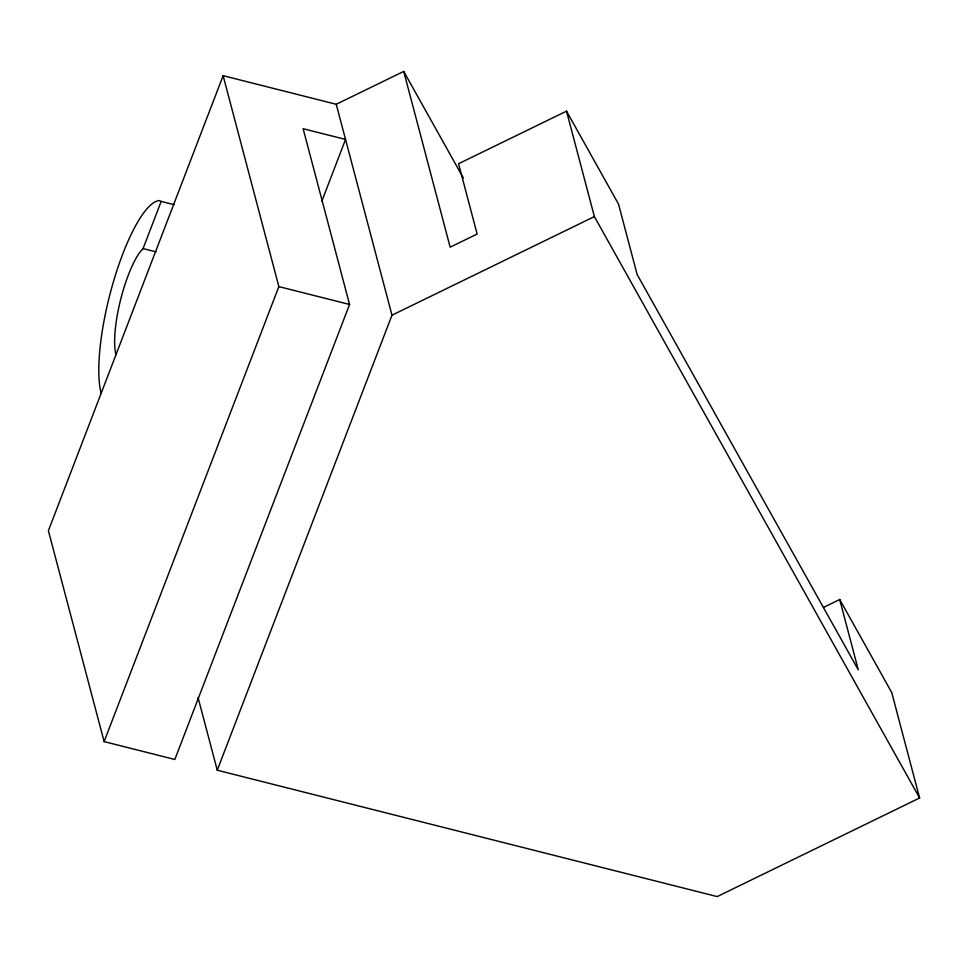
<?xml version="1.0" encoding="UTF-8"?>
<svg xmlns="http://www.w3.org/2000/svg" width="968" height="968" viewBox="0 0 968 968"><rect width="100%" height="100%" fill="white"/><g stroke="black" fill="none" stroke-linecap="round" stroke-linejoin="round"><path stroke-width="1.45" d="M115.991 354.675A60.379 15.548 -75.8 0 1 139.21 253.108L143.058 248.582L161.172 201.417L174.228 204.72M463.357 178.039L403.716 71.414L336.247 104.29L223.124 75.685L48.4 530.706L104.12 741.609L174.833 759.481L349.557 304.472L303.117 128.708L345.54 139.44L321.739 201.417M104.12 741.609L278.857 286.601L223.124 75.685M823.514 607.396L839.704 599.507L891.734 692.531L919.6 797.983L717.203 896.586L217.256 770.213L391.979 315.193L336.247 104.29M839.704 599.507L858.277 669.82L637.125 274.476L618.552 204.163L566.522 111.151L458.566 163.725L477.139 234.038L450.156 247.179L403.716 71.414M391.979 315.193L594.376 216.602L566.522 111.151M143.058 248.582L156.114 251.886M278.857 286.601L349.557 304.472M161.172 201.417L159.224 200.57A105.657 27.201 -75.8 0 0 114.248 278.978A105.657 27.201 -75.8 0 0 101.168 393.286M594.376 216.602L919.6 797.983M198.065 697.577L217.256 770.213"/></g></svg>
